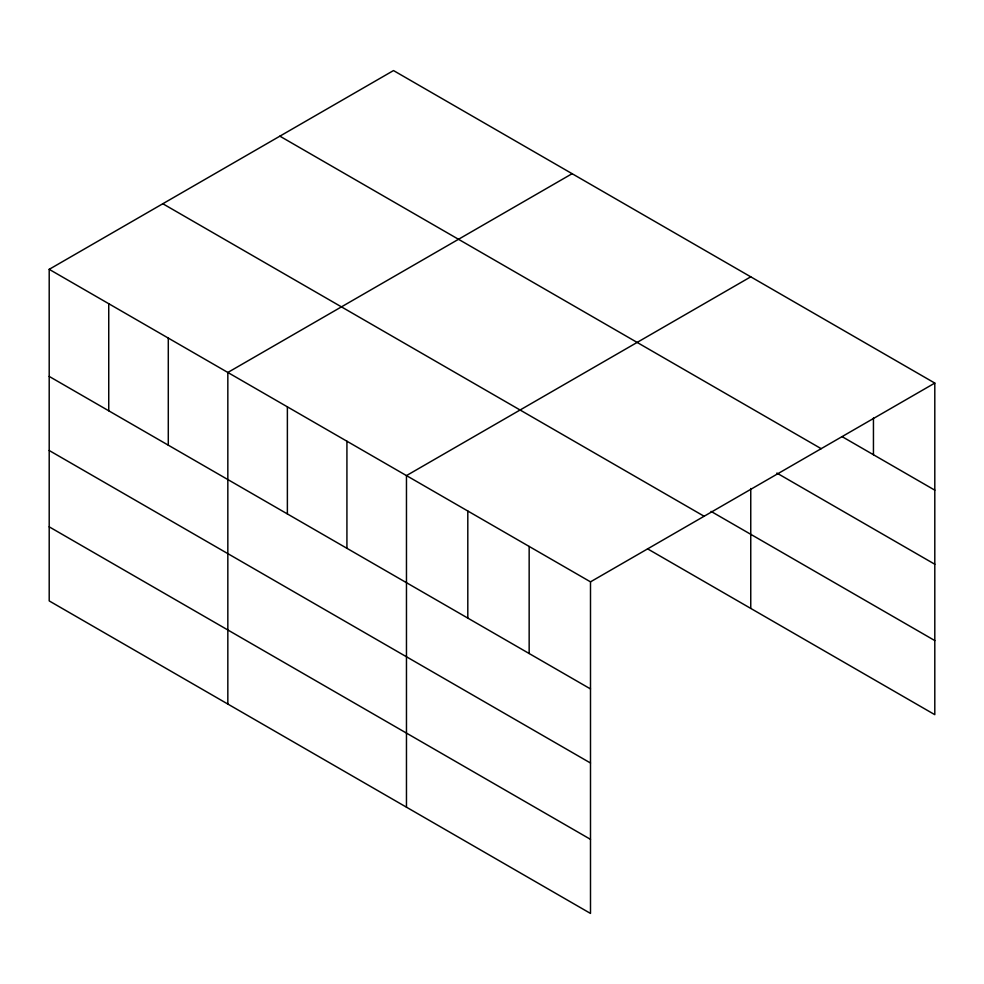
<?xml version="1.0" encoding="UTF-8"?>
<svg xmlns="http://www.w3.org/2000/svg" width="984" height="984" viewBox="0 0 984 984"><rect width="100%" height="100%" fill="white"/><g stroke="black" fill="none" stroke-linecap="round" stroke-linejoin="round"><path stroke-width="1.48" d="M590.498 763.018L590.498 581.851L49.2 269.333L49.2 600.917L590.498 913.435L590.498 763.018L49.2 450.5M49.2 269.333L393.502 70.565L934.8 383.083L934.8 714.667L647.546 548.826M572.122 173.688L227.833 372.469L227.833 704.052M750.755 276.824L406.466 475.604L406.466 807.188M590.498 581.851L934.8 383.083M842.12 436.65L934.8 490.155M279.874 136.161L821.185 448.679M776.868 473.058L934.8 564.238M711.063 511.397L934.8 640.572M162.815 203.737L704.126 516.256M49.2 376.417L590.498 688.935M49.2 526.834L590.498 839.352M873.448 418.028L873.448 454.743M750.755 488.519L750.755 608.407M529.158 546.44L529.158 653.511M467.806 511.016L467.806 618.1M346.922 441.226L346.922 548.297M287.377 406.847L287.377 513.919M168.289 338.09L168.289 445.174M108.744 303.712L108.744 410.795"/></g></svg>
